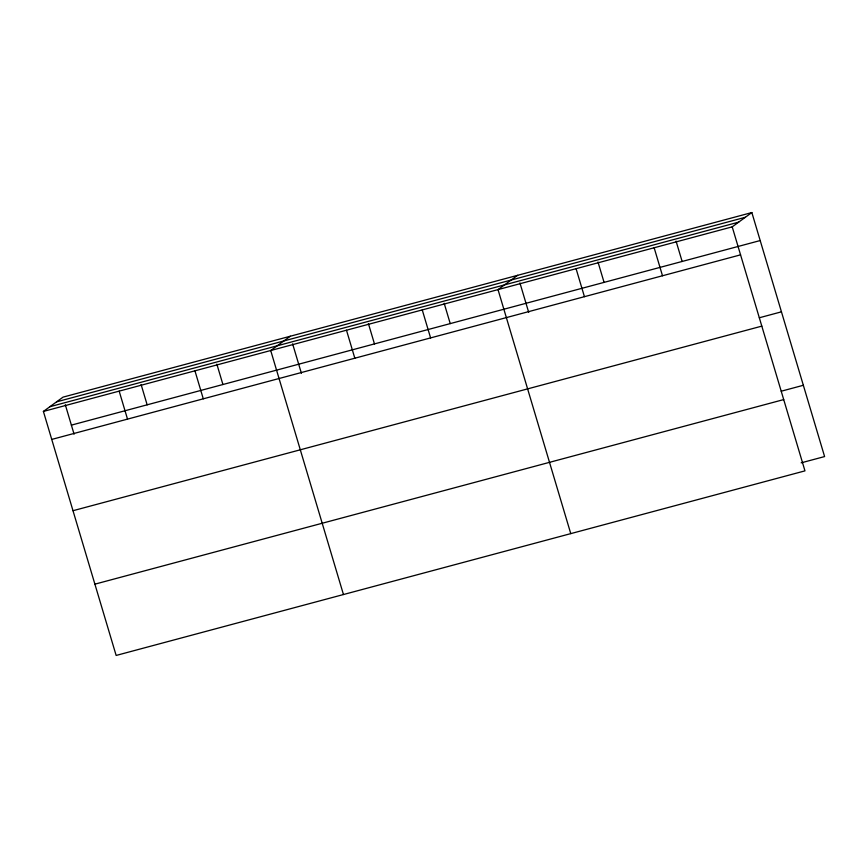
<?xml version="1.0" encoding="UTF-8"?>
<svg xmlns="http://www.w3.org/2000/svg" width="868" height="868" viewBox="0 0 868 868"><rect width="100%" height="100%" fill="white"/><g stroke="black" fill="none" stroke-linecap="round" stroke-linejoin="round"><path stroke-width="1.3" d="M751.851 212.552L732.212 226.852L804.962 470.868L116.149 655.448L43.4 411.432L63.038 397.132L751.851 212.552L824.6 456.568L801.175 462.839M290.346 336.22L270.707 350.52L343.457 594.537M517.654 275.308L498.015 289.608L570.764 533.625M56.561 401.851L745.373 217.271M49.877 406.712L738.701 222.132M43.4 411.432L732.212 226.852M71.382 425.125L760.205 240.544M51.744 439.425L740.567 254.845M759.337 317.764L781.45 311.829M72.999 510.709L761.811 326.129M781.233 391.208L803.345 385.284M94.894 584.164L783.706 399.584M676.063 241.109L682.139 261.463M654.146 247.771L662.501 275.764M597.998 262.027L604.074 282.382M576.081 268.689L584.435 296.682M519.932 282.946L528.71 312.371M444.166 303.247L450.232 323.601M422.249 309.909L430.593 337.902M368.39 323.547L374.466 343.912M346.484 330.22L354.828 358.213M292.624 343.858L301.402 373.283M216.859 364.159L222.924 384.513M194.942 370.82L203.286 398.813M141.083 384.459L147.148 404.824M119.166 391.132L127.52 419.125M65.317 404.77L74.084 434.195"/></g></svg>
